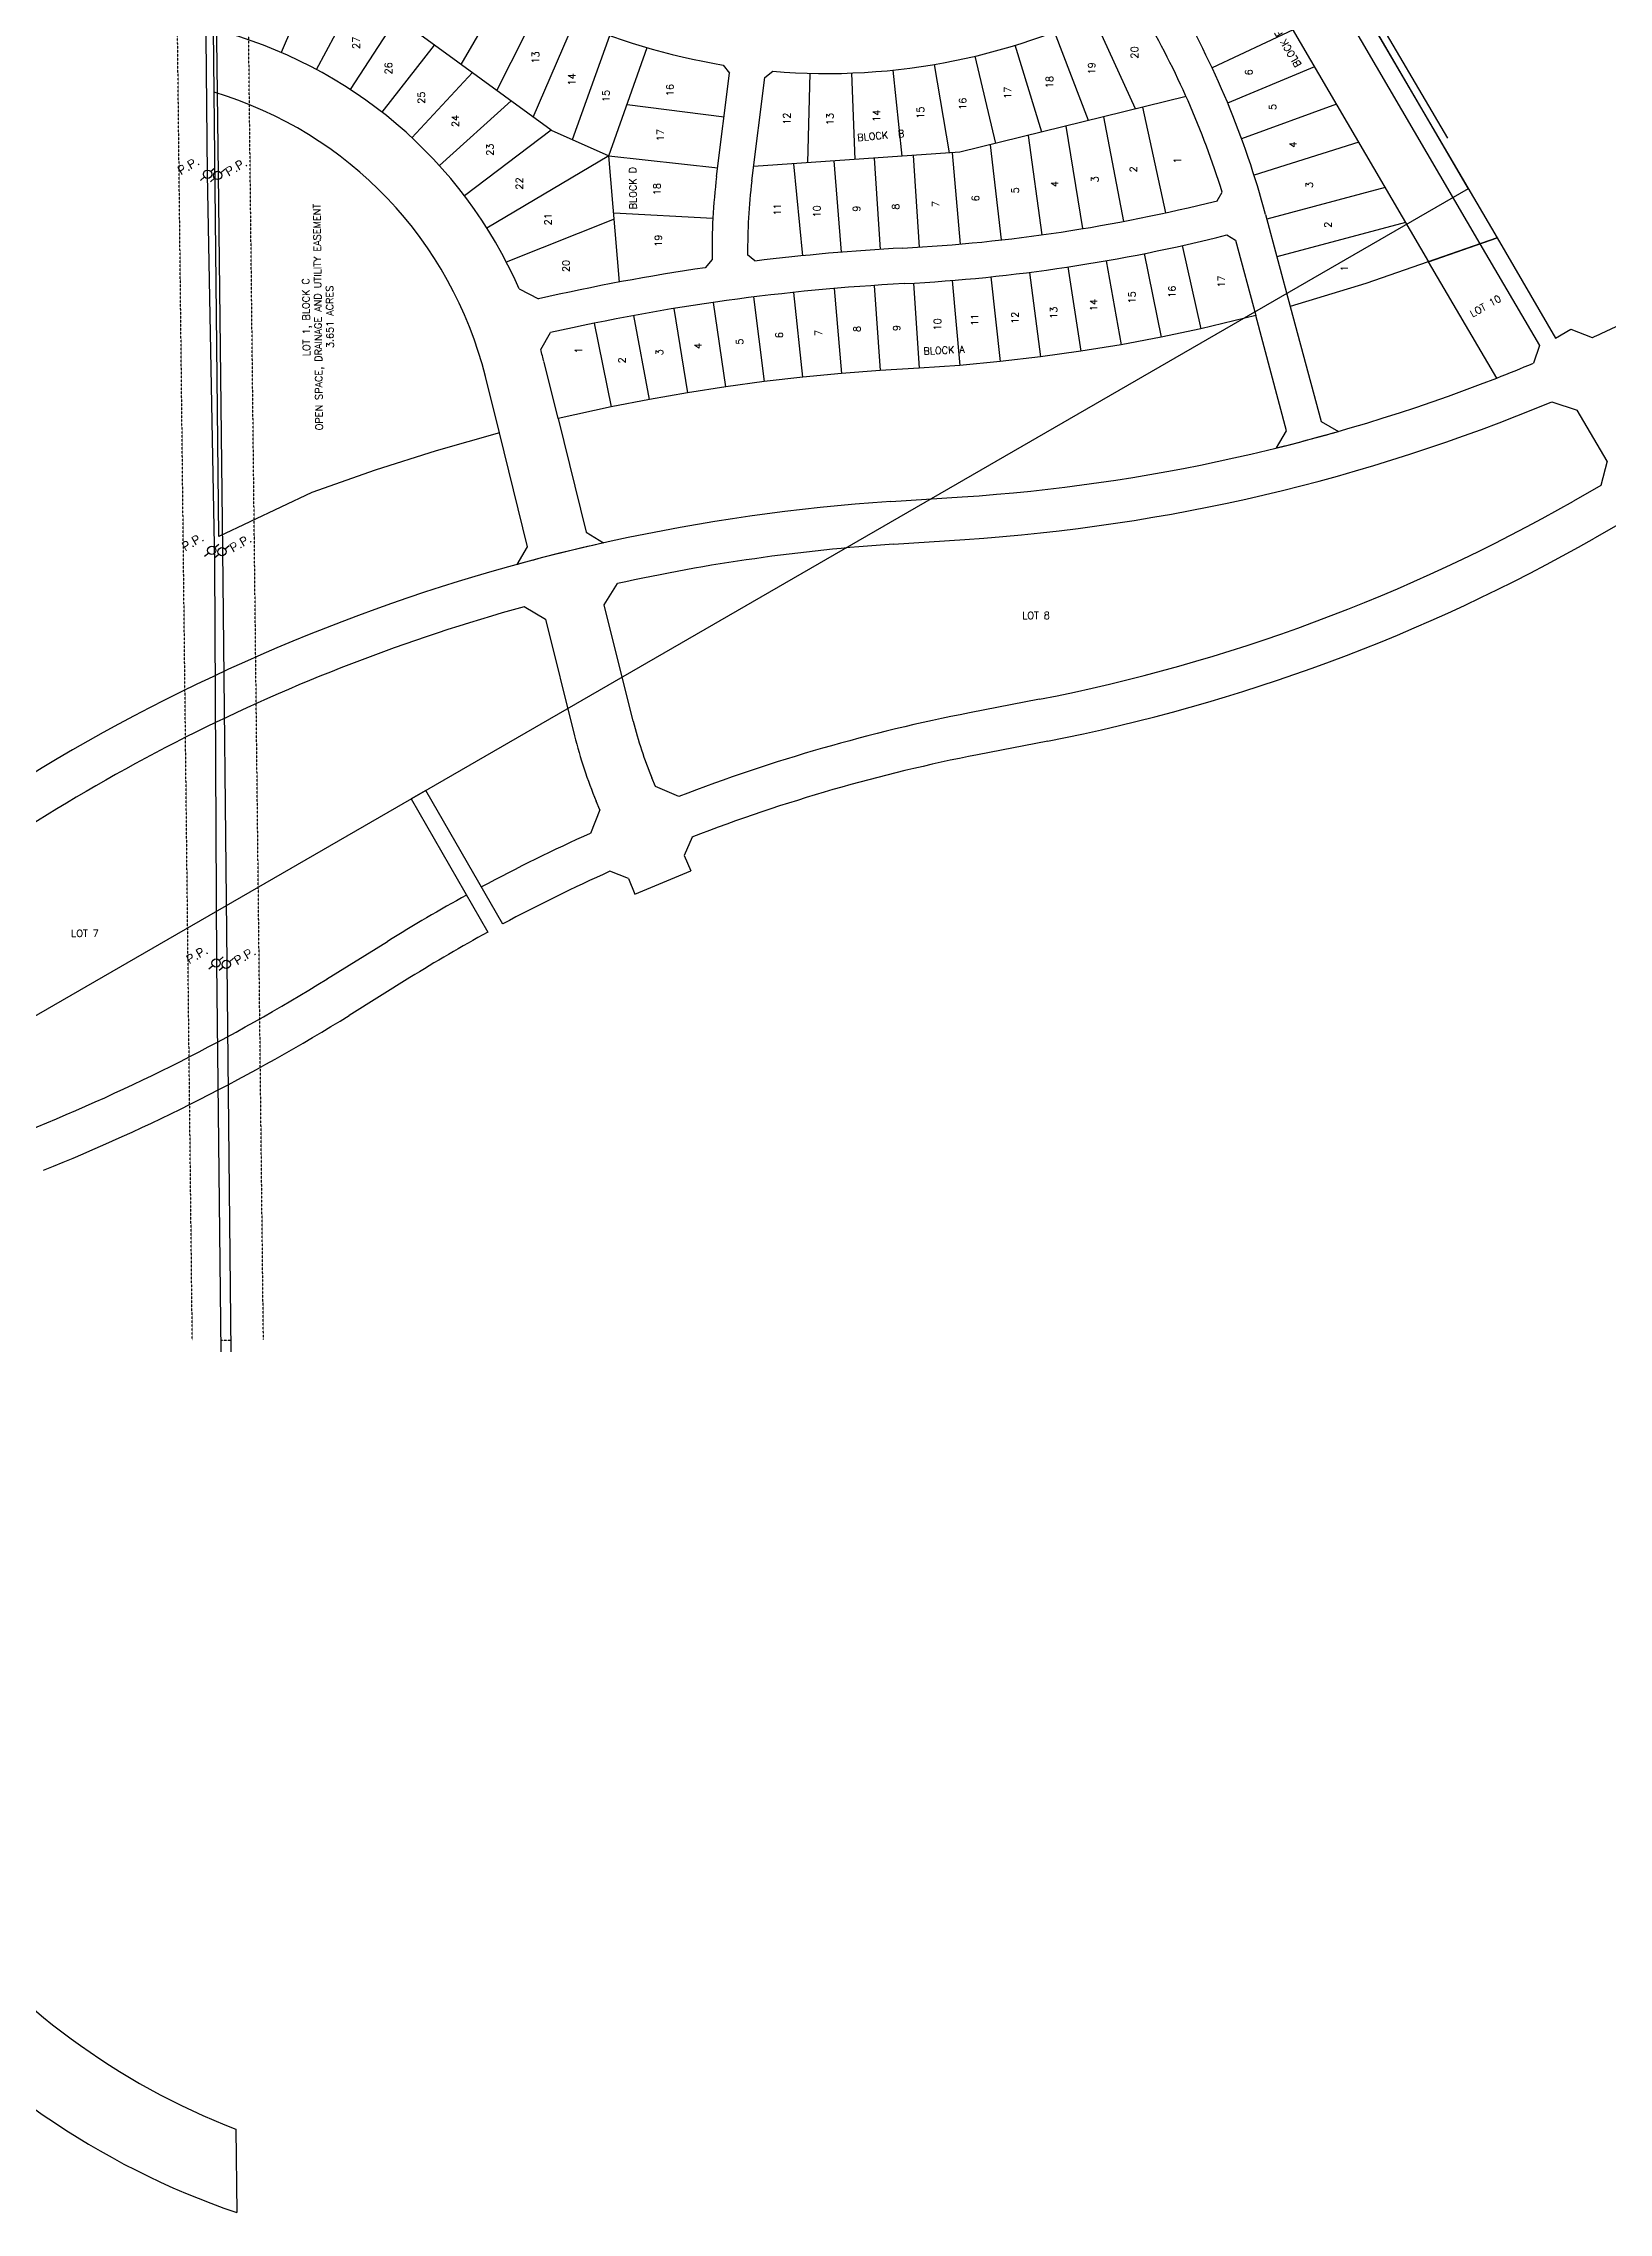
# Model space of a CAD drawing. Header units: feet. Extents: x 23 to 2149517, y -26 to 355304.
# Drawn here: x 2138044 to 2140245, y 334454 to 337505 of the extents above; entities that cross this region are included whole.
import ezdxf

# ---------------------------------------------------------------- set-up
doc = ezdxf.new("R2010")
doc.units = ezdxf.units.FT
doc.header["$MEASUREMENT"] = 0
doc.linetypes.add('xhpc023-pt$0$HIDDEN2', pattern=[0.1875, 0.125, -0.0625])
for name, color, linetype in [('A-EC-CURLEX-MATTING', 6, 'Continuous'), ('xhpc023-pt$0$V-ESMT', 2, 'xhpc023-pt$0$HIDDEN2'), ('xhpc023-pt$0$V-POWR-TEXT', 2, 'Continuous'), ('xhpc023-pt$0$V-PROP-ADJN', 6, 'Continuous'), ('xhpc023-pt$0$V-ROAD-ASPH', 14, 'Continuous'), ('xhpc023-pt$0$xHPC007pt_PHASE1-AMENDED PLT$0$V-ADJC-SUBD-E', 6, 'Continuous'), ('xhpc023-pt$0$xHPC007pt_PHASE1-AMENDED PLT$0$V-ADJC-SUBD-TEXT-E', 6, 'Continuous'), ('xhpc023-pt$0$xHPC007pt_PHASE1A$0$V-POWR-LINE', 6, 'xhpc023-pt$0$xHPC007pt_PHASE1A$0$ELECT_LINE'), ('xhpc023-pt$0$xHPC007pt_PHASE1A$0$V-POWR-TEXT', 6, 'Continuous')]:
    doc.layers.add(name, color=color, linetype=linetype)
doc.styles.add('xhpc023-pt$0$L60', font='simplex', dxfattribs={"height": 6})
doc.styles.add('xhpc023-pt$0$xHPC007pt_PHASE1-AMENDED PLT$0$L100', font='simplex', dxfattribs={"height": 10})
doc.styles.add('xhpc023-pt$0$xHPC007pt_PHASE1A$0$Standard', font='txt')
doc.linetypes.add('xhpc023-pt$0$xHPC007pt_PHASE1A$0$ELECT_LINE', pattern='A,1,-0.02,["E",xhpc023-pt$0$xHPC007pt_PHASE1A$0$Standard,S=0.075,R=0,X=-0.025,Y=-0.0375],-0.02', length=1.04)

# ---------------------------------------------------------------- blocks, each defined once
blk = doc.blocks.new('xhpc023-pt$0$PP')
at = {"linetype": 'Continuous'}
for p, q in [((4.4, 3.8), (10.1, 8.8)), ((-4.4, -3.8), (-10.1, -8.8))]:
    blk.add_line(p, q, dxfattribs=at)
blk.add_circle((0, 0), 5.85, dxfattribs=at)
blk = doc.blocks.new('xhpc023-pt$0$xHPC007pt_PHASE1A$0$PP')
at = {"linetype": 'Continuous'}
for p, q in [((4.4, 3.8), (10.1, 8.8)), ((-4.4, -3.8), (-10.1, -8.8))]:
    blk.add_line(p, q, dxfattribs=at)
blk.add_circle((0, 0), 5.85, dxfattribs=at)
blk = doc.blocks.new('xhpc023-pt')
at = {"layer": 'xhpc023-pt$0$V-ESMT'}
for p, q in [((2138253.3, 335681.3), (2138179.9, 342179.6)), ((2138353.3, 335682.5), (2138279.8, 342180.7)), ((2138293.6, 335681.4), (2138307.8, 335681.6))]:
    blk.add_line(p, q, dxfattribs=at)
at = {"layer": 'xhpc023-pt$0$V-PROP-ADJN'}
for p, q in [((2138859.1, 339333.1), (2140047.9, 337301.1)), ((2140047.9, 337301.1), (2137487.6, 335822.9))]:
    blk.add_line(p, q, dxfattribs=at)
at = {"layer": 'xhpc023-pt$0$V-ROAD-ASPH'}
blk.add_lwpolyline([(2140018.9, 337372.1), (2139906.1, 337564.3), (2139726.2, 337870.3), (2139559.6, 338153.5), (2139403.8, 338415.7), (2139393.1, 338433.7, -0.413638), (2139400.1, 338461.1), (2140269.1, 338977.7)], format="xyb", dxfattribs=at)
at = {"layer": 'xhpc023-pt$0$xHPC007pt_PHASE1-AMENDED PLT$0$V-ADJC-SUBD-E'}
for p, q in [((2138859.1, 339333.1), (2140088.3, 337231.9)), ((2138290.7, 336811.8), (2138267.5, 338976.6)), ((2139373.3, 338404.5), (2140064.3, 337223.6)), ((2139301, 338379.6), (2139992.1, 337198.4)), ((2139301, 338379.6), (2139992.1, 337198.4)), ((2138425.6, 337602.9), (2138378.2, 337492.7)), ((2138427.9, 337468.8), (2138484.6, 337574.5)), ((2138631.5, 337475.8), (2138694.6, 337584.6)), ((2138681.7, 337439.2), (2138741.9, 337559)), ((2138540.9, 337541.2), (2138475.3, 337440.6)), ((2138594.1, 337503.1), (2138540.9, 337541.2)), ((2138732.9, 337401.8), (2138790.7, 337536.3)), ((2139579.8, 337413.3), (2139519.9, 337544.5)), ((2138520.2, 337408.6), (2138594.1, 337503.1)), ((2138757.9, 337383.6), (2138594.1, 337503.1)), ((2138787.9, 337370.2), (2138840.7, 337516.5)), ((2138839.3, 337347.2), (2138892.8, 337499.5)), ((2139448.3, 337380.8), (2139410.7, 337502.9)), ((2139513.5, 337396.9), (2139466, 337521.9)), ((2139801.4, 337524.4), (2139687.5, 337471.1)), ((2139801.4, 337524.4), (2139687.5, 337471.1)), ((2139000.1, 337475), (2139008.8, 337463.5)), ((2139058.4, 337457.4), (2139069.6, 337466.4)), ((2139251.8, 337346.7), (2139239.2, 337468)), ((2139318.3, 337351.3), (2139297.1, 337475.9)), ((2139383.6, 337364.8), (2139354.4, 337487.6)), ((2139831.7, 337472.5), (2139709.4, 337421.5)), ((2139831.7, 337472.5), (2139709.4, 337421.5)), ((2138647.3, 337464.3), (2138562.1, 337372.8)), ((2138990.6, 337318.1), (2139008.8, 337463.5)), ((2139040.3, 337312), (2139058.4, 337457.4)), ((2139119.2, 337337.6), (2139122.5, 337463.4)), ((2139185.7, 337342.2), (2139181, 337463.8)), ((2138600.8, 337333.5), (2138701.6, 337424.7)), ((2138864.7, 337419.4), (2139001.1, 337402.4)), ((2139650.9, 337430.9), (2139332.8, 337352.3)), ((2139589.8, 337415.8), (2139622.1, 337267.1)), ((2139862.5, 337420), (2139729.1, 337371.1)), ((2139862.5, 337420), (2139729.1, 337371.1)), ((2138757.9, 337383.6), (2138636, 337291.1)), ((2138757.9, 337383.6), (2138839.3, 337347.2)), ((2139428.7, 337376), (2139448, 337236.2)), ((2139481.8, 337389.1), (2139505.5, 337244.9)), ((2139535, 337402.2), (2139562.9, 337255)), ((2138839.3, 337347.2), (2138667.5, 337245.8)), ((2138854.1, 337169.8), (2138839.3, 337347.2)), ((2138839.3, 337347.2), (2138992.2, 337330.5)), ((2139332.8, 337352.3), (2139042.8, 337332.4)), ((2139212.4, 337344), (2139220.5, 337215.7)), ((2139267.3, 337347.8), (2139275.4, 337218.8)), ((2139321.9, 337351.5), (2139333.2, 337223.2)), ((2139375.5, 337362.8), (2139390.7, 337229)), ((2139893.7, 337366.6), (2139746.6, 337319.9)), ((2139893.7, 337366.6), (2139746.6, 337319.9)), ((2139098.7, 337336.2), (2139111.6, 337206.8)), ((2139155.6, 337340.1), (2139166, 337211.7)), ((2139694.9, 337284.2), (2139701.7, 337296.2)), ((2139694.9, 337284.2), (2139701.7, 337296.2)), ((2139930.9, 337302.9), (2139764.5, 337258.4)), ((2139930.9, 337302.9), (2139764.5, 337258.4)), ((2138846.7, 337258.4), (2138694.9, 337197.9)), ((2138846, 337267.2), (2138985.5, 337259.8)), ((2139762.7, 337265), (2139797.4, 337135.4)), ((2139762.7, 337265), (2139797.4, 337135.4)), ((2139959.7, 337253.7), (2139778.7, 337205.2)), ((2139959.7, 337253.7), (2139778.7, 337205.2)), ((2139708.4, 337236), (2139720.6, 337228.8)), ((2139708.4, 337236), (2139720.6, 337228.8)), ((2139720.6, 337228.8), (2139749.1, 337122.5)), ((2139720.6, 337228.8), (2139749.1, 337122.5)), ((2140088.3, 337231.9), (2139903.9, 337167.7)), ((2139992.1, 337198.4), (2140088.3, 337231.9)), ((2139992.1, 337198.4), (2140088.3, 337231.9)), ((2140064.3, 337223.6), (2140147.9, 337080.6)), ((2140064.3, 337223.6), (2140147.9, 337080.6)), ((2140088.3, 337231.9), (2140170.7, 337091)), ((2140088.3, 337231.9), (2140170.7, 337091)), ((2138984.4, 337201.4), (2138974.8, 337190)), ((2139044.4, 337199.4), (2139034.3, 337208.1)), ((2139538.5, 337199.8), (2139559.5, 337081.6)), ((2139538.5, 337199.8), (2139559.5, 337081.6)), ((2139592.1, 337209.8), (2139615.7, 337092.1)), ((2139592.1, 337209.8), (2139615.7, 337092.1)), ((2139645.5, 337221.1), (2139671.6, 337103.9)), ((2139645.5, 337221.1), (2139671.6, 337103.9)), ((2140087.8, 337034.8), (2139992.1, 337198.4)), ((2140087.8, 337034.8), (2139992.1, 337198.4)), ((2139212.5, 337165.1), (2139220.5, 337045.3)), ((2139212.5, 337165.1), (2139220.5, 337045.3)), ((2139267.6, 337168.3), (2139275.6, 337048.6)), ((2139267.6, 337168.3), (2139275.6, 337048.6)), ((2139322.1, 337172.1), (2139332.7, 337052.5)), ((2139322.1, 337172.1), (2139332.7, 337052.5)), ((2139376.4, 337177.1), (2139389.6, 337057.9)), ((2139376.4, 337177.1), (2139389.6, 337057.9)), ((2139430.6, 337183.4), (2139446.4, 337064.5)), ((2139430.6, 337183.4), (2139446.4, 337064.5)), ((2139484.6, 337191), (2139503, 337072.4)), ((2139484.6, 337191), (2139503, 337072.4)), ((2139903.9, 337167.7), (2139797.4, 337135.4)), ((2138713, 337160), (2138740.2, 337146.1)), ((2138930.4, 337132.5), (2138949.8, 337014.1)), ((2138930.4, 337132.5), (2138949.8, 337014.1)), ((2139003.7, 337022.4), (2138986.5, 337141.2)), ((2139003.7, 337022.4), (2138986.5, 337141.2)), ((2139042.8, 337148.8), (2139057.7, 337029.7)), ((2139042.8, 337148.8), (2139057.7, 337029.7)), ((2139111.9, 337036), (2139099.3, 337155.3)), ((2139111.9, 337036), (2139099.3, 337155.3)), ((2139155.8, 337160.7), (2139166.2, 337041.2)), ((2139155.8, 337160.7), (2139166.2, 337041.2)), ((2139797.4, 337135.4), (2139840.8, 336973.5)), ((2140234.9, 337097.5), (2140339.6, 337146.2)), ((2138818.6, 337111.9), (2138842.6, 336994.3)), ((2138818.6, 337111.9), (2138842.6, 336994.3)), ((2138896.1, 337004.7), (2138874.4, 337122.8)), ((2138896.1, 337004.7), (2138874.4, 337122.8)), ((2139671.6, 337103.9), (2139615.7, 337092.1)), ((2139749.1, 337122.5), (2139671.6, 337103.9)), ((2139792.4, 336960.6), (2139749.1, 337122.5)), ((2140170.7, 337091), (2140192.3, 337103.7)), ((2140170.7, 337091), (2140192.3, 337103.7)), ((2140192.3, 337103.7), (2140222.3, 337091.8)), ((2140192.3, 337103.7), (2140222.3, 337091.8)), ((2138743.3, 337075), (2138757.1, 337098.7)), ((2138743.3, 337075), (2138757.1, 337098.7)), ((2139503, 337072.4), (2139446.4, 337064.5)), ((2139559.5, 337081.6), (2139503, 337072.4)), ((2139615.7, 337092.1), (2139559.5, 337081.6)), ((2140147.9, 337080.6), (2140139.5, 337055.6)), ((2140147.9, 337080.6), (2140139.5, 337055.6)), ((2138767.7, 336978), (2138748, 337057.3)), ((2138767.7, 336978), (2138748, 337057.3)), ((2139166.2, 337041.2), (2139111.9, 337036)), ((2139220.5, 337045.3), (2139166.2, 337041.2)), ((2139275.6, 337048.6), (2139220.5, 337045.3)), ((2139332.7, 337052.5), (2139275.6, 337048.6)), ((2139389.6, 337057.9), (2139332.7, 337052.5)), ((2139446.4, 337064.5), (2139389.6, 337057.9)), ((2138685.2, 336957.5), (2138665.5, 337036.8)), ((2138685.2, 336957.5), (2138665.5, 337036.8)), ((2138949.8, 337014.1), (2138896.1, 337004.7)), ((2139003.7, 337022.4), (2138949.8, 337014.1)), ((2139057.7, 337029.7), (2139003.7, 337022.4)), ((2139111.9, 337036), (2139057.7, 337029.7)), ((2138842.6, 336994.3), (2138767.7, 336978)), ((2138767.7, 336978), (2138807.4, 336817.8)), ((2138896.1, 337004.7), (2138842.6, 336994.3)), ((2140165.5, 337001.4), (2140201.1, 336989.6)), ((2140165.5, 337001.4), (2140201.1, 336989.6)), ((2140243.2, 336917.6), (2140201.1, 336989.6)), ((2140243.2, 336917.6), (2140201.1, 336989.6)), ((2138685.2, 336957.5), (2138596.4, 336932.4)), ((2138724.9, 336797.3), (2138685.2, 336957.5)), ((2139778.2, 336936.4), (2139792.4, 336960.6)), ((2139840.8, 336973.5), (2139865.2, 336959.6)), ((2138596.4, 336932.4), (2138510.7, 336905.3)), ((2140243.2, 336917.6), (2140234.1, 336883.7)), ((2140243.2, 336917.6), (2140234.1, 336883.7)), ((2138510.7, 336905.3), (2138421.3, 336873.8)), ((2138421.3, 336873.8), (2138290.7, 336811.8)), ((2139235.5, 336860.9), (2139336, 336867.5)), ((2140234.1, 336883.7), (2140195.7, 336861.8)), ((2140234.1, 336883.7), (2140195.7, 336861.8)), ((2140286.2, 336844.3), (2140225.5, 336809.6)), ((2140286.2, 336844.3), (2140225.5, 336809.6)), ((2138710.4, 336772.7), (2138724.9, 336797.3)), ((2138807.4, 336817.8), (2138831.8, 336802.9)), ((2139239.4, 336801), (2139339.9, 336807.7)), ((2138832.7, 336715.9), (2138851.1, 336745.7)), ((2138832.7, 336715.9), (2138851.1, 336745.7)), ((2138720.1, 336713.2), (2138750.2, 336695.4)), ((2138720.1, 336713.2), (2138750.2, 336695.4)), ((2138873.5, 336552), (2138832.7, 336715.9)), ((2138750.2, 336695.4), (2138791, 336531.5)), ((2139444.8, 336583), (2139346.3, 336563.8)), ((2139456.3, 336524.1), (2139357.8, 336504.9)), ((2138904.8, 336460.2), (2138899.8, 336472.2)), ((2138937.7, 336446.3), (2138904.8, 336460.2)), ((2138937.7, 336446.3), (2138904.8, 336460.2)), ((2138581.9, 336454.7), (2138561.2, 336442.7)), ((2138561.2, 336442.7), (2138668.8, 336255.4)), ((2138690, 336266.8), (2138581.9, 336454.7)), ((2138826.3, 336427.5), (2138821.3, 336439.5)), ((2138826.3, 336427.5), (2138813.1, 336394.3)), ((2138826.3, 336427.5), (2138813.1, 336394.3)), ((2138956.1, 336389), (2138945.1, 336363.3)), ((2138956.1, 336389), (2138945.1, 336363.3)), ((2138866.7, 336330.6), (2138840.7, 336340.9)), ((2138866.7, 336330.6), (2138840.7, 336340.9)), ((2138875.7, 336308.7), (2138954.2, 336341.4)), ((2138875.7, 336308.7), (2138954.2, 336341.4)), ((2138945.1, 336363.3), (2138954.2, 336341.4)), ((2138945.1, 336363.3), (2138954.2, 336341.4)), ((2138866.7, 336330.6), (2138875.7, 336308.7)), ((2138866.7, 336330.6), (2138875.7, 336308.7)), ((2138442.2, 336189.3), (2138527.8, 336242.4)), ((2138559.4, 336191.4), (2138473.9, 336138.3)), ((2138314.7, 334571.7), (2138316, 334454.3))]:
    blk.add_line(p, q, dxfattribs=at)
for centre, radius, start, end in [((2139146, 338363.1), 900, 230.8315, 260.6698), ((2139146, 338363.1), 900, 265.1266, 297.9172), ((2139146, 338363.1), 900, 265.1266, 297.9172), ((2138560.1, 336943), 1245, 14.9887, 30.3291), ((2138560.1, 336943), 1245, 14.9887, 30.3291), ((2138560.1, 336943), 1195, 17.1913, 30.3291), ((2138560.1, 336943), 1195, 17.1913, 30.3291), ((2138124.4, 336902.5), 642.5, 23.6358, 75.7061), ((2138124.4, 336902.5), 557.5, 13.9458, 73.367), ((2138124.4, 336902.5), 557.5, 13.9458, 73.367), ((2139809.3, 337216.1), 825, 172.8982, 181.0215), ((2139809.3, 337216.1), 775, 172.8982, 180.5923), ((2139130.6, 339529.3), 2315, 273.007, 284.1091), ((2139130.6, 339529.3), 2315, 273.007, 284.1091), ((2139130.6, 339529.3), 2365, 273.007, 284.1408), ((2139130.6, 339529.3), 2365, 273.007, 284.1408), ((2139409.7, 334216.6), 3005, 93.007, 96.9809), ((2139409.7, 334216.6), 3005, 93.007, 96.9809), ((2139409.7, 334216.6), 3005, 98.3211, 102.8723), ((2139409.7, 334216.6), 2955, 93.007, 102.7579), ((2139409.7, 334216.6), 2955, 93.007, 102.7579), ((2138124.4, 336902.5), 642.5, 13.946, 15.5806), ((2138124.4, 336902.5), 642.5, 13.946, 15.5806), ((2139170, 339387.6), 2525.5, 294.6259, 294.9387), ((2139170, 339387.6), 2525.5, 294.6259, 294.9387), ((2139170, 339387.6), 2525.5, 291.311, 292.5762), ((2139170, 339387.6), 2525.5, 291.311, 292.5762), ((2139170, 339387.6), 2525.5, 273.7693, 291.311), ((2139170, 339387.6), 2585.5, 273.7693, 292.6462), ((2139170, 339387.6), 2585.5, 273.7693, 292.6462), ((2139170, 339387.6), 2525.5, 283.9362, 285.978), ((2139409.7, 334216.6), 2650, 93.7693, 128.0597), ((2138972, 339007.3), 2470, 281.0356, 299.698), ((2139409.7, 334216.6), 2650, 102.5962, 105.299), ((2139409.7, 334216.6), 2590, 93.7693, 102.4543), ((2138972, 339007.3), 2530, 281.0356, 299.698), ((2139409.7, 334216.6), 2590, 105.4409, 128.0597), ((2139414.5, 336686.4), 557.5, 193.9475, 202.5917), ((2139812.5, 334173.3), 2435.5, 101.0356, 111.0522), ((2139414.5, 336686.4), 642.5, 193.9475, 202.5917), ((2139812.5, 334173.3), 2375.5, 101.0356, 111.1339), ((2139812.5, 334173.3), 2435.5, 114.2282, 118.2427), ((2139812.5, 334173.3), 2435.5, 114.2282, 118.2427), ((2139812.5, 334173.3), 2375.5, 114.149, 118.2009), ((2139812.5, 334173.3), 2375.5, 114.149, 118.2009), ((2139812.5, 334173.3), 2435.5, 118.808, 121.8382), ((2139812.5, 334173.3), 2435.5, 118.808, 121.8382), ((2139812.5, 334173.3), 2375.5, 118.7808, 121.8382), ((2139812.5, 334173.3), 2375.5, 118.7808, 121.8382), ((2137007.4, 338500), 2720, 291.8902, 301.8382), ((2137007.4, 338500), 2780, 291.8902, 301.8382), ((2138672.4, 335500.2), 1105, 188.332, 251.1825), ((2138672.4, 335500.2), 995, 188.332, 248.9317)]:
    blk.add_arc(centre, radius, start, end, dxfattribs=at)
at = {"layer": 'xhpc023-pt$0$xHPC007pt_PHASE1A$0$V-POWR-LINE', "ltscale": 0.6, "flags": 128}
for points in [[(2138293.8, 335665.2), (2138287.7, 336211.1), (2138285, 336774.6), (2138274.7, 337321.5), (2138269.5, 337853.2), (2138264.4, 338374.6), (2138257.8, 338932.2), (2138252.2, 339471.9), (2138246.6, 339952.5), (2138218.6, 342187.6)], [(2138308, 335665.2), (2138302.4, 336211.5), (2138296, 336792.1), (2138289.9, 337321.3), (2138283.7, 337853.7), (2138278.8, 338374), (2138272.4, 338933.6), (2138266.2, 339471.8), (2138261.2, 339952.7), (2138235.7, 342187.9)]]:
    blk.add_lwpolyline(points, dxfattribs=at)
at = {"layer": 'xhpc023-pt$0$V-POWR-TEXT'}
for p in [(2138274.7, 337321.5), (2138288.9, 337319.7), (2138280.7, 336792.4), (2138295, 336790.5), (2138286.7, 336211.9), (2138301, 336210)]:
    blk.add_blockref('xhpc023-pt$0$PP', p, dxfattribs=at)
at = {"layer": 'xhpc023-pt$0$xHPC007pt_PHASE1A$0$V-POWR-TEXT'}
for p in [(2138274.7, 337321.5), (2138288.9, 337319.7), (2138280.7, 336792.4), (2138295, 336790.5), (2138286.7, 336211.9), (2138301, 336210)]:
    blk.add_blockref('xhpc023-pt$0$xHPC007pt_PHASE1A$0$PP', p, dxfattribs=at)
at = {"layer": 'xhpc023-pt$0$V-POWR-TEXT', "style": 'xhpc023-pt$0$L60'}
for p in [(2138237.1, 337320), (2138304.4, 337318.3), (2138243.2, 336790.9), (2138310.5, 336789.2), (2138249.2, 336210.4), (2138316.5, 336208.7)]:
    blk.add_text('P.P.', height=12, rotation=30.3292, dxfattribs=at).set_placement(p)
at = {"layer": 'xhpc023-pt$0$xHPC007pt_PHASE1-AMENDED PLT$0$V-ADJC-SUBD-TEXT-E', "style": 'xhpc023-pt$0$xHPC007pt_PHASE1-AMENDED PLT$0$L100'}
for s, rotation, p in [('27', 90, (2138488.7, 337497.7)), ('20', 90, (2139583.4, 337484.1)), ('20', 90, (2139583.4, 337484.1)), ('BLOCK F', 120.8788, (2139813.5, 337475.5)), ('BLOCK F', 120.8788, (2139813.5, 337475.5)), ('26', 90, (2138534.2, 337461.7)), ('13', 90, (2138741, 337477)), ('19', 90, (2139523.2, 337461.9)), ('19', 90, (2139523.2, 337461.9)), ('6', 90, (2139744.2, 337460.4)), ('6', 90, (2139744.2, 337460.4)), ('25', 90, (2138580.3, 337420.4)), ('14', 90, (2138792.1, 337446.2)), ('15', 90, (2138840.2, 337423)), ('16', 90, (2138930.2, 337431.1)), ('17', 90, (2139404.9, 337427.4)), ('17', 90, (2139404.9, 337427.4)), ('18', 90, (2139463.9, 337442.4)), ('18', 90, (2139463.9, 337442.4)), ('12', 90, (2139094.4, 337391.1)), ('12', 90, (2139094.4, 337391.1)), ('13', 90, (2139155.2, 337390.3)), ('13', 90, (2139155.2, 337390.3)), ('14', 90, (2139220.6, 337395)), ('14', 90, (2139220.6, 337395)), ('15', 90, (2139282.4, 337399.4)), ('15', 90, (2139282.4, 337399.4)), ('16', 90, (2139341.6, 337411.9)), ('16', 90, (2139341.6, 337411.9)), ('5', 90, (2139777.7, 337411.8)), ('5', 90, (2139777.7, 337411.8)), ('24', 90, (2138628.2, 337387.7)), ('17', 90, (2138916.4, 337367.8)), ('BLOCK  B', 5.2181, (2139188.8, 337367.9)), ('BLOCK  B', 5.2181, (2139188.8, 337367.9)), ('23', 90, (2138677.1, 337347.3)), ('4', 90, (2139806.3, 337358.7)), ('4', 90, (2139806.3, 337358.7)), ('22', 90, (2138718.3, 337299.8)), ('BLOCK D', 90.6144, (2138878.3, 337272)), ('3', 90, (2139527.6, 337310)), ('3', 90, (2139527.6, 337310)), ('2', 90, (2139581.8, 337324.1)), ('2', 90, (2139581.8, 337324.1)), ('1', 90, (2139643.9, 337336.4)), ('1', 90, (2139643.9, 337336.4)), ('18', 90, (2138911.8, 337291.8)), ('6', 90, (2139359.8, 337283.4)), ('6', 90, (2139359.8, 337283.4)), ('5', 90, (2139415.6, 337294.4)), ('5', 90, (2139415.6, 337294.4)), ('4', 90, (2139471.1, 337303.2)), ('4', 90, (2139471.1, 337303.2)), ('3', 90, (2139829.3, 337302)), ('3', 90, (2139829.3, 337302)), ('21', 90, (2138758.5, 337249.6)), ('11', 90, (2139081.2, 337263.3)), ('11', 90, (2139081.2, 337263.3)), ('10', 90, (2139136.7, 337260.6)), ('10', 90, (2139136.7, 337260.6)), ('9', 90, (2139192.5, 337268.6)), ('9', 90, (2139192.5, 337268.6)), ('8', 90, (2139247.6, 337271.4)), ('8', 90, (2139247.6, 337271.4)), ('7', 90, (2139303.9, 337275.1)), ('7', 90, (2139303.9, 337275.1)), ('2', 90, (2139855.6, 337246)), ('2', 90, (2139855.6, 337246)), ('19', 90, (2138913.7, 337219.3)), ('20', 90, (2138783.9, 337183.8)), ('16', 90, (2139636.2, 337147.6)), ('16', 90, (2139636.2, 337147.6)), ('17', 90, (2139705.4, 337161.9)), ('17', 90, (2139705.4, 337161.9)), ('1', 90, (2139878.5, 337184.8)), ('1', 90, (2139878.5, 337184.8)), ('13', 90, (2139469.7, 337118)), ('13', 90, (2139469.7, 337118)), ('14', 90, (2139526, 337128.9)), ('14', 90, (2139526, 337128.9)), ('15', 90, (2139579.9, 337139.6)), ('15', 90, (2139579.9, 337139.6)), ('7', 90, (2139139, 337093.9)), ('7', 90, (2139139, 337093.9)), ('8', 90, (2139193.2, 337099.5)), ('8', 90, (2139193.2, 337099.5)), ('9', 90, (2139248.9, 337100.9)), ('9', 90, (2139248.9, 337100.9)), ('10', 90, (2139306.4, 337101.7)), ('10', 90, (2139306.4, 337101.7)), ('11', 90, (2139358.6, 337108)), ('11', 90, (2139358.6, 337108)), ('12', 90, (2139415.2, 337110.8)), ('12', 90, (2139415.2, 337110.8)), ('1', 90, (2138801.5, 337069.2)), ('1', 90, (2138801.5, 337069.2)), ('3', 90, (2138915.3, 337066.6)), ('3', 90, (2138915.3, 337066.6)), ('4', 90, (2138969.6, 337075.4)), ('4', 90, (2138969.6, 337075.4)), ('5', 90, (2139028, 337081.5)), ('5', 90, (2139028, 337081.5)), ('6', 90, (2139083.7, 337090.8)), ('6', 90, (2139083.7, 337090.8)), ('BLOCK A', 2.601, (2139281.7, 337067.6)), ('BLOCK A', 2.601, (2139281.7, 337067.6)), ('2', 90, (2138862.5, 337055.4)), ('2', 90, (2138862.5, 337055.4))]:
    blk.add_text(s, height=10, rotation=rotation, dxfattribs=at).set_placement(p)
at = {"layer": 'xhpc023-pt$0$xHPC007pt_PHASE1-AMENDED PLT$0$V-ADJC-SUBD-TEXT-E', "char_height": 10, "attachment_point": 2, "style": 'xhpc023-pt$0$xHPC007pt_PHASE1-AMENDED PLT$0$L100'}
for s, insert, width, rotation in [('LOT 1, BLOCK C\\POPEN SPACE, DRAINAGE AND UTILITY EASEMENT\\P3.651 ACRES', (2138408.4, 337120.3), 450, 90.6144), ('LOT 10', (2140069.5, 337140.4), 225, 29.6975), ('LOT 10', (2140069.5, 337140.4), 225, 29.6975)]:
    blk.add_mtext(s, dxfattribs=dict(at, insert=insert, width=width, rotation=rotation))
for s, insert, width in [('LOT 8', (2139439.9, 336705.8), 262.608), ('LOT 7', (2138102.3, 336258.7), 200)]:
    blk.add_mtext(s, dxfattribs=dict(at, insert=insert, width=width))

msp = doc.modelspace()

# ---------------------------------------------------------------- block references
at = {"layer": 'A-EC-CURLEX-MATTING'}
msp.add_blockref('xhpc023-pt', (0, 0), dxfattribs=at)

doc.saveas('drawing.dxf')
